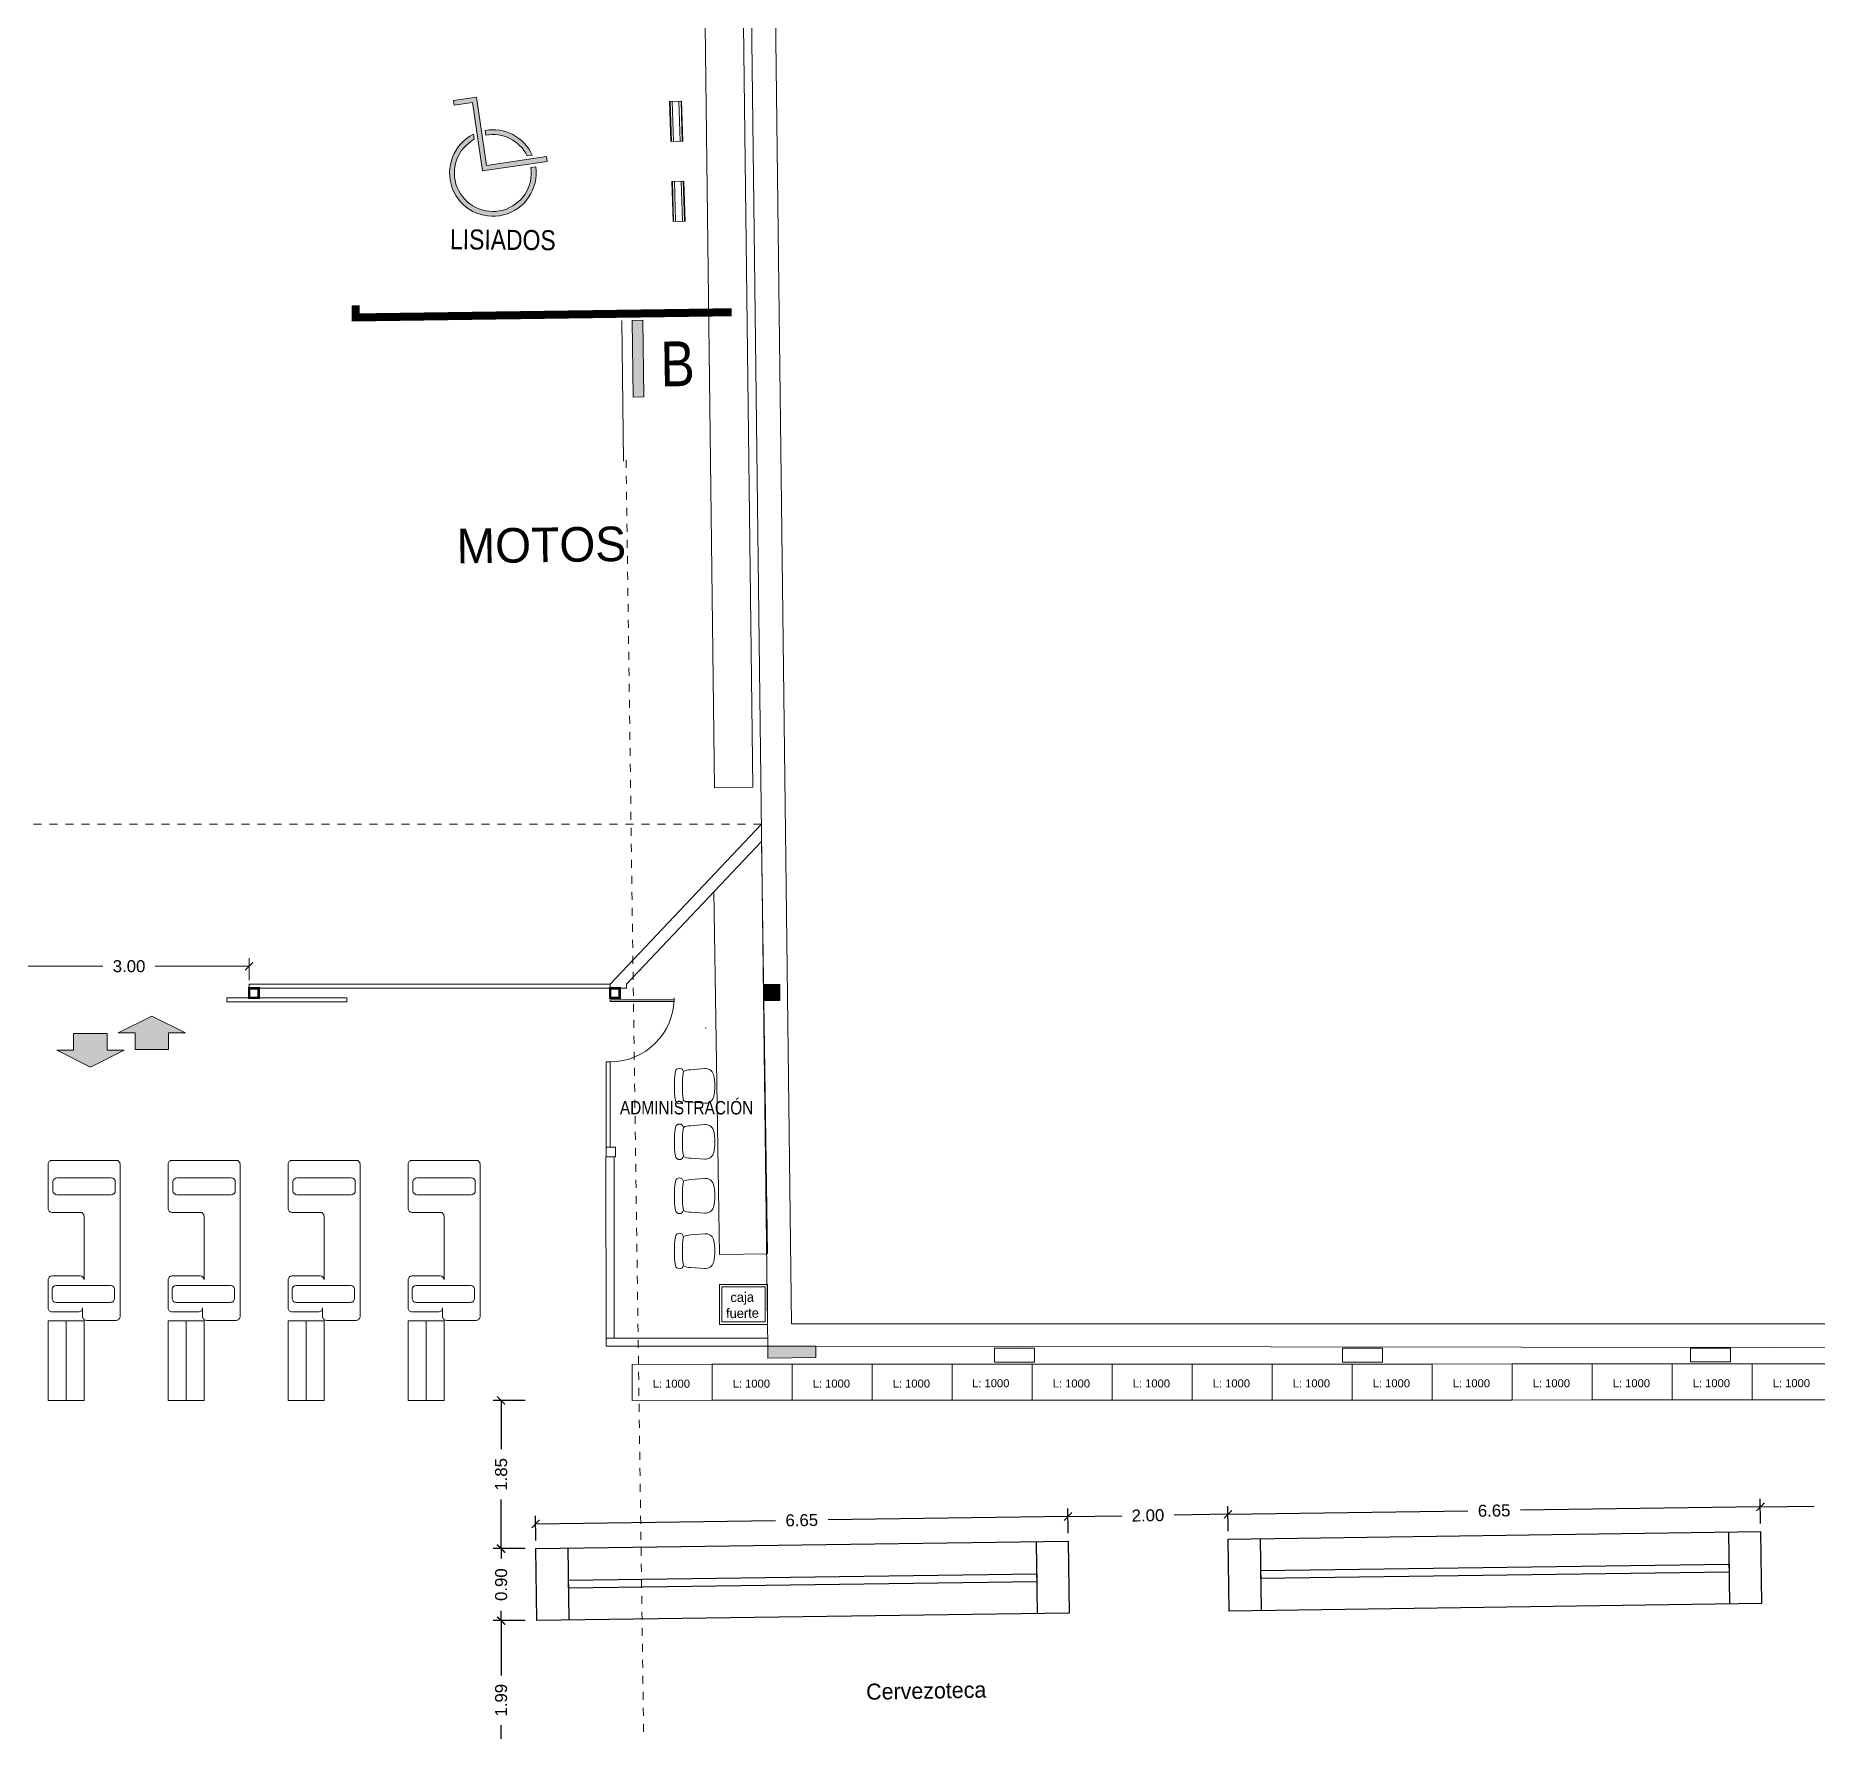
# Model space of a CAD drawing. Header units: inches. Extents: x 39 to 176, y 91 to 193.
# Drawn here: x 88.39 to 110.66, y 134.3 to 155.49 of the extents above; entities that cross this region are included whole.
import ezdxf

# ---------------------------------------------------------------- set-up
doc = ezdxf.new("R2010")
doc.units = ezdxf.units.IN
doc.header["$MEASUREMENT"] = 0
doc.linetypes.add('ACAD_ISO07W100', pattern=[3, 0, -3])
doc.linetypes.add('DASHED2', pattern=[0.375, 0.25, -0.125])
for name, color, linetype, lineweight in [('00.EE. Cotas  0.05', 2, 'Continuous', 5), ('00.EE. Hach Gris 0.09', 252, 'Continuous', 9), ('00.EE. Hach Gris Oscuro 0.09', 252, 'Continuous', 9), ('00.EE. Muebles 0.05', 6, 'Continuous', 5), ('00.EE. Proyecciones 0.09', 24, 'DASHED2', 9), ('00.EE. Textos 0.05', 7, 'Continuous', 5), ('00.EE. Vista 0.18', 3, 'Continuous', 18), ('000.mARQ. Hach Gris Oscur. 0.05', 252, 'Continuous', 5), ('Texto', 141, 'Continuous', 18)]:
    doc.layers.add(name, color=color, linetype=linetype, lineweight=lineweight)
doc.styles.add('1_100', font='', dxfattribs={"height": 0.15})
doc.styles.add('1_500', font='', dxfattribs={"height": 1})
doc.styles.add('numerorotulo', font='')
doc.styles.get('1_100').set_extended_font_data('Arial Unicode MS')
doc.styles.get('1_500').set_extended_font_data('Arial Unicode MS')
doc.styles.get('numerorotulo').set_extended_font_data('Arial Black')
doc.dimstyles.new('1_100', dxfattribs={"dimtxt": 0.2, "dimasz": 0.1, "dimexe": 0.1, "dimexo": 0.1, "dimgap": 0.1, "dimtad": 0, "dimzin": 0, "dimdsep": 46, "dimtxsty": '1_100', "dimblk": 'ARCHTICK', "dimcen": 0.1, "dimadec": 0, "dimazin": 0, "dimtfac": 1, "dimtix": 1, "dimtmove": 2, "dimatfit": 3, "dimldrblk": 'OBLIQUE', "dimfxl": 1, "dimtolj": 1, "dimtzin": 0, "dimarcsym": 0})

# ---------------------------------------------------------------- blocks, each defined once
blk = doc.blocks.new('Check Out')
for p, q in [((636.2605426371119, -140.2825866367425), (634.3605426371121, -140.2825866367425)), ((634.310542637112, -140.3325866367427), (634.3105426371119, -141.1325866367426)), ((636.3105426371119, -140.7025866367424), (636.310542637112, -140.3325866367425)), ((635.0105426371116, -140.7325866367426), (635.8055426371119, -140.7325866367428)), ((634.960542637112, -141.1325866367426), (634.960542637112, -140.7825866367427)), ((635.7555426371121, -141.1325866367429), (635.7555426371118, -140.7825866367427)), ((636.1555426371116, -140.7525866367425), (636.2605426371118, -140.7525866367423)), ((636.2055426371119, -140.8025866367427), (636.2055426371119, -141.1325866367426)), ((634.360542637112, -141.1825866367426), (634.9105426371118, -141.1825866367428)), ((636.1555426371116, -141.1825866367428), (635.8055426371118, -141.1825866367428))]:
    blk.add_line(p, q)
for points in [[(634.5805426371119, -141.1225866367424), (634.690542637112, -141.1225866367427, 0.4142135623730951), (634.7405426371117, -141.0725866367427), (634.7405426371117, -140.3925866367424, 0.4142135623730951), (634.6905426371121, -140.3425866367429), (634.580542637112, -140.3425866367427, 0.4142135623730951), (634.5305426371121, -140.3925866367424), (634.5305426371123, -141.0725866367427, 0.4142135623730951)], [(635.9255426371121, -141.1325866367429), (636.0355426371118, -141.1325866367429, 0.4142135623730951), (636.0855426371121, -141.0825866367427), (636.0855426371121, -140.4025866367424, 0.4142135623730951), (636.0355426371118, -140.3525866367427), (635.9255426371121, -140.3525866367427, 0.4142135623730951), (635.875542637112, -140.4025866367424), (635.8755426371121, -141.0825866367427, 0.4142135623730951)]]:
    blk.add_lwpolyline(points, format="xyb", close=True)
for points in [[(637.3105426371125, -140.7325866367432), (636.3155426371108, -140.7325866367441), (636.315542637111, -140.9575866367441), (637.3105426371126, -140.9575866367431)], [(637.3105426371127, -141.1825866367433), (636.315542637111, -141.1825866367426), (636.3155426371109, -140.9575866367427), (637.3105426371126, -140.9575866367431)]]:
    blk.add_lwpolyline(points, close=True)
for centre, radius, start, end in [((634.360542637112, -140.3325866367425), 0.05, 90, 180), ((636.2605426371119, -140.3325866367425), 0.0499999999999545, 0, 90.00000000006513), ((635.0105426371122, -140.7825866367427), 0.0500000000000682, 90.00000000006513, 180), ((635.8055426371116, -140.782586636743), 0.05, 90, 180), ((636.2605426371119, -140.7025866367424), 0.0500000000000114, 269.9999999999349, 0), ((636.1555426371115, -140.8025866367427), 0.0500000000000114, 0, 90.00000000006513), ((634.3605426371114, -141.1325866367426), 0.0499999999999545, 180, 270.0000000000651), ((634.9105426371118, -141.1325866367429), 0.0500000000000114, 270, 0), ((635.8055426371118, -141.1325866367429), 0.0500000000000114, 180, 270.0000000000651), ((636.1555426371115, -141.1325866367429), 0.0499999999999545, 269.9999999999349, 0)]:
    blk.add_arc(centre, radius, start, end)
blk = doc.blocks.new('TOPES')
for p, q in [((-0.1933713887387967, 0.75), (-0.1933713887387967, 0.25)), ((-0.1680758637494364, 0.75), (-0.1680758637494364, 0.25)), ((-0.0840551547269115, 0.75), (-0.0840551547269115, 0.25)), ((-0.05875962973755122, 0.75), (-0.05875962973755122, 0.25)), ((-0.1933713887387967, -0.75), (-0.1933713887387967, -0.25)), ((-0.1680758637494364, -0.75), (-0.1680758637494364, -0.25)), ((-0.0840551547269115, -0.75), (-0.0840551547269115, -0.25)), ((-0.05875962973755122, -0.75), (-0.05875962973755122, -0.25))]:
    blk.add_line(p, q)
for points in [[(-0.2010655092381057, 0.75), (-0.05106550923801478, 0.7499999999990905), (-0.05106550923801478, 0.2499999999990905), (-0.2010655092381057, 0.25)], [(-0.2010655092381057, -0.75), (-0.05106550923801478, -0.7500000000009095), (-0.05106550923801478, -0.2500000000009095), (-0.2010655092381057, -0.25)]]:
    blk.add_lwpolyline(points, close=True)
blk = doc.blocks.new('_ArchTick')
at = {"color": 0, "linetype": 'ByBlock', "const_width": 0.15}
blk.add_lwpolyline([(-0.5, -0.5), (0.5, 0.5)], dxfattribs=at)
blk = doc.blocks.new('*D85')
at = {"layer": '00.EE. Hach Gris Oscuro 0.09', "color": 0, "lineweight": -2, "transparency": 16777216}
for p, q in [((1430.372110330683, 134.4015944663682), (1430.372110330683, 134.6775800151584)), ((1430.372110330683, 134.5775800151584), (1431.543538902111, 134.5775800151584)), ((1433.372110330683, 134.5775800151584), (1432.200681759254, 134.5775800151584)), ((1433.372110330683, 134.4015944663682), (1433.372110330683, 134.6775800151584))]:
    blk.add_line(p, q, dxfattribs=at)
at = {"layer": 'Defpoints', "color": 0, "transparency": 16777216}
for p in [(1433.372110330683, 134.5775800151584), (1430.372110330683, 134.3015944663682), (1433.372110330683, 134.3015944663682)]:
    blk.add_point(p, dxfattribs=at)
at = {"layer": '00.EE. Hach Gris Oscuro 0.09', "color": 0, "lineweight": -2, "transparency": 16777216, "xscale": 0.1, "yscale": 0.1, "zscale": 0.1, "rotation": 180}
blk.add_blockref('_ArchTick', (1430.372110330683, 134.5775800151584), dxfattribs=at)
at = {"layer": '00.EE. Hach Gris Oscuro 0.09', "color": 0, "lineweight": -2, "transparency": 16777216, "xscale": 0.1, "yscale": 0.1, "zscale": 0.1}
blk.add_blockref('_ArchTick', (1433.372110330683, 134.5775800151584), dxfattribs=at)
at = {"layer": '00.EE. Hach Gris Oscuro 0.09', "color": 0, "transparency": 16777216, "insert": (1431.872110330683, 134.5775800151584), "char_height": 0.15, "attachment_point": 5, "style": '1_100'}
blk.add_mtext('\\A1;3.00', dxfattribs=at)
blk = doc.blocks.new('_Oblique')
blk = doc.blocks.new('s1d23f1sd2f123sd13sd1f')
at = {"layer": '00.EE. Hach Gris 0.09'}
h = blk.add_hatch(color=256, dxfattribs=at)
h.dxf.hatch_style = 1
h.paths.add_polyline_path([(-328.7454294680134, 382.9601531804282), (-328.7587381235554, 382.0006908676862), (-328.6271103580008, 381.998865065288), (-328.6138017024589, 382.9583273780301)])
at = {"layer": '00.EE. Proyecciones 0.09', "linetype": 'ACAD_ISO07W100', "ltscale": 0.0005}
blk.add_lwpolyline([(-328.8712126339339, 381.2178392760802), (-329.2639429484659, 352.9046911393405), (-329.2639429484659, 352.9046911393405), (-329.3798657092174, 344.5474592778594)], dxfattribs=at)
at = {"layer": '00.EE. Vista 0.18', "ltscale": 0.5}
blk.add_lwpolyline([(-328.8770572335676, 382.9619789828262), (-328.901420555277, 381.2055514519265)], dxfattribs=at)
at = {"layer": '00.EE. Vista 0.18'}
blk.add_lwpolyline([(-328.7454294680134, 382.9601531804282), (-328.7587381235554, 382.0006908676862), (-328.6271103580008, 381.998865065288), (-328.6138017024589, 382.9583273780301)], close=True, dxfattribs=at)
at = {"layer": '00.EE. Textos 0.05', "insert": (-328.1936797704526, 382.4019563734442), "char_height": 0.56, "width": 2.906202765447232, "attachment_point": 5, "rotation": 359.205303965922, "style": '1_500'}
blk.add_mtext('{\\fArial Narrow|b0|i0|c0|p34;B}', dxfattribs=at)
blk = doc.blocks.new('*D88')
at = {"layer": '00.EE. Cotas  0.05', "color": 0, "lineweight": -2, "transparency": 16777216}
for p, q in [((94.51018266822001, 138.4332364712736), (94.11018266822, 138.4332364712736)), ((94.21018266822, 138.4332364712736), (94.21018266822, 137.8225671477154)), ((94.21018266822, 136.5833263955857), (94.21018266822, 137.1939957191439)), ((94.51018266822001, 136.5833263955857), (94.11018266822, 136.5833263955857))]:
    blk.add_line(p, q, dxfattribs=at)
at = {"layer": 'Defpoints', "color": 0, "transparency": 16777216}
for p in [(94.84721425290707, 138.4332364712736), (94.21018266822, 136.5833263955857), (94.87287426651153, 136.5833263955857)]:
    blk.add_point(p, dxfattribs=at)
at = {"layer": '00.EE. Cotas  0.05', "color": 0, "lineweight": -2, "transparency": 16777216, "xscale": 0.1, "yscale": 0.1, "zscale": 0.1}
for p, rotation in [((94.21018266822, 138.4332364712736), 90), ((94.21018266822, 136.5833263955857), 270)]:
    blk.add_blockref('_ArchTick', p, dxfattribs=dict(at, rotation=rotation))
at = {"layer": '00.EE. Cotas  0.05', "color": 0, "transparency": 16777216, "insert": (94.21018266821999, 137.5082814334297), "char_height": 0.15, "attachment_point": 5, "rotation": 90, "style": '1_100'}
blk.add_mtext('\\A1;1.85', dxfattribs=at)
blk = doc.blocks.new('*D92')
at = {"layer": '00.EE. Cotas  0.05', "color": 0, "lineweight": -2, "transparency": 16777216}
for p, q in [((94.51018266822001, 136.5801651428832), (94.11018266822, 136.5801651428832)), ((94.21018266822, 136.5801651428832), (94.21018266822, 136.458779855953)), ((94.51018266822001, 135.6802517118799), (94.11018266822, 135.6802517118799)), ((94.21018266822, 135.6802517118799), (94.21018266822, 135.8016369988101))]:
    blk.add_line(p, q, dxfattribs=at)
at = {"layer": 'Defpoints', "color": 0, "transparency": 16777216}
for p in [(94.64496974095653, 136.5801651428832), (94.21018266822, 135.6802517118799), (94.65745239683599, 135.6802517118799)]:
    blk.add_point(p, dxfattribs=at)
at = {"layer": '00.EE. Cotas  0.05', "color": 0, "lineweight": -2, "transparency": 16777216, "xscale": 0.1, "yscale": 0.1, "zscale": 0.1}
for p, rotation in [((94.21018266822, 136.5801651428832), 90), ((94.21018266822, 135.6802517118799), 270)]:
    blk.add_blockref('_ArchTick', p, dxfattribs=dict(at, rotation=rotation))
at = {"layer": '00.EE. Cotas  0.05', "color": 0, "transparency": 16777216, "insert": (94.21018266821999, 136.1302084273816), "char_height": 0.15, "attachment_point": 5, "rotation": 90, "style": '1_100'}
blk.add_mtext('\\A1;0.90', dxfattribs=at)
blk = doc.blocks.new('*D93')
at = {"layer": '00.EE. Cotas  0.05', "color": 0, "lineweight": -2, "transparency": 16777216}
for p, q in [((94.51018266822001, 135.6802517118799), (94.11018266822, 135.6802517118799)), ((94.21018266822, 135.6802517118799), (94.21018266822, 134.9960617044281)), ((94.21018266822, 133.6904431255477), (94.21018266822, 134.3746331329995)), ((94.51018266822001, 133.6904431255477), (94.11018266822, 133.6904431255477))]:
    blk.add_line(p, q, dxfattribs=at)
at = {"layer": 'Defpoints', "color": 0, "transparency": 16777216}
for p in [(94.65745239683599, 135.6802517118799), (94.21018266822, 133.6904431255477), (94.68505293594706, 133.6904431255477)]:
    blk.add_point(p, dxfattribs=at)
at = {"layer": '00.EE. Cotas  0.05', "color": 0, "lineweight": -2, "transparency": 16777216, "xscale": 0.1, "yscale": 0.1, "zscale": 0.1}
for p, rotation in [((94.21018266822, 135.6802517118799), 90), ((94.21018266822, 133.6904431255477), 270)]:
    blk.add_blockref('_ArchTick', p, dxfattribs=dict(at, rotation=rotation))
at = {"layer": '00.EE. Cotas  0.05', "color": 0, "transparency": 16777216, "insert": (94.21018266821999, 134.6853474187138), "char_height": 0.15, "attachment_point": 5, "rotation": 90, "style": '1_100'}
blk.add_mtext('\\A1;1.99', dxfattribs=at)
blk = doc.blocks.new('*D100')
at = {"layer": '00.EE. Cotas  0.05', "color": 0, "lineweight": -2, "transparency": 16777216}
for p, q in [((94.64358277919213, 136.6801555241059), (94.6392972817731, 136.9891103429489)), ((101.2950013182329, 136.9814216735294), (98.29638260490272, 136.9398279777108)), ((101.2978998538876, 136.7724572359091), (101.2936143564686, 137.0814120547521)), ((94.64068424353748, 136.8891199617262), (97.63930295686774, 136.9307136575448))]:
    blk.add_line(p, q, dxfattribs=at)
at = {"layer": 'Defpoints', "color": 0, "transparency": 16777216}
for p in [(101.2950013182329, 136.9814216735294), (94.64496974095651, 136.5801651428832), (101.299286815652, 136.6724668546864)]:
    blk.add_point(p, dxfattribs=at)
at = {"layer": '00.EE. Cotas  0.05', "color": 0, "lineweight": -2, "transparency": 16777216, "xscale": 0.1, "yscale": 0.1, "zscale": 0.1}
for p, rotation in [((101.2950013182329, 136.9814216735294), 0.7946960346313249), ((94.64068424353748, 136.8891199617262), 180.7946960346313)]:
    blk.add_blockref('_ArchTick', p, dxfattribs=dict(at, rotation=rotation))
at = {"layer": '00.EE. Cotas  0.05', "color": 0, "transparency": 16777216, "insert": (97.9678427808852, 136.9352708176278), "char_height": 0.15, "attachment_point": 5, "rotation": 0.7946960346313248, "style": '1_100'}
blk.add_mtext('\\A1;6.65', dxfattribs=at)
blk = doc.blocks.new('*D101')
at = {"layer": '00.EE. Cotas  0.05', "color": 0, "lineweight": -2, "transparency": 16777216}
for p, q in [((101.2978998538876, 136.7724572359085), (101.2936143564685, 137.081412054752)), ((101.2950013182329, 136.9814216735293), (101.9663653064427, 136.9907341310902)), ((103.2948089426876, 137.0091609088171), (102.6234449544777, 136.9998484512562)), ((103.2977074783422, 136.8001964711962), (103.2934219809232, 137.1091512900398))]:
    blk.add_line(p, q, dxfattribs=at)
at = {"layer": 'Defpoints', "color": 0, "transparency": 16777216}
for p in [(103.2948089426876, 137.0091609088171), (101.299286815652, 136.6724668546858), (103.2990944401066, 136.7002060899735)]:
    blk.add_point(p, dxfattribs=at)
at = {"layer": '00.EE. Cotas  0.05', "color": 0, "lineweight": -2, "transparency": 16777216, "xscale": 0.1, "yscale": 0.1, "zscale": 0.1}
for p, rotation in [((101.2950013182329, 136.9814216735293), 180.7946960346315), ((103.2948089426876, 137.0091609088171), 0.7946960346314776)]:
    blk.add_blockref('_ArchTick', p, dxfattribs=dict(at, rotation=rotation))
at = {"layer": '00.EE. Cotas  0.05', "color": 0, "transparency": 16777216, "insert": (102.2949051304602, 136.9952912911732), "char_height": 0.15, "attachment_point": 5, "rotation": 0.7946960346314778, "style": '1_100'}
blk.add_mtext('\\A1;2.00', dxfattribs=at)
blk = doc.blocks.new('*D102')
at = {"layer": '00.EE. Cotas  0.05', "color": 0, "lineweight": -2, "transparency": 16777216}
for p, q in [((109.9520245530372, 136.8924981829983), (109.9477390556182, 137.2014530018424)), ((103.2977074783422, 136.800196471196), (103.2934219809232, 137.1091512900401)), ((103.2948089426876, 137.0091609088174), (106.2934276560176, 137.0507546046356)), ((109.9491260173826, 137.1014626206197), (106.9505073040526, 137.0598689248015))]:
    blk.add_line(p, q, dxfattribs=at)
at = {"layer": 'Defpoints', "color": 0, "transparency": 16777216}
for p in [(109.9491260173826, 137.1014626206197), (109.9534115148016, 136.7925078017756), (103.2990944401066, 136.7002060899733)]:
    blk.add_point(p, dxfattribs=at)
at = {"layer": '00.EE. Cotas  0.05', "color": 0, "lineweight": -2, "transparency": 16777216, "xscale": 0.1, "yscale": 0.1, "zscale": 0.1}
for p, rotation in [((103.2948089426876, 137.0091609088174), 180.7946960346236), ((109.9491260173826, 137.1014626206197), 0.7946960346235519)]:
    blk.add_blockref('_ArchTick', p, dxfattribs=dict(at, rotation=rotation))
at = {"layer": '00.EE. Cotas  0.05', "color": 0, "transparency": 16777216, "insert": (106.6219674800351, 137.0553117647185), "char_height": 0.15, "attachment_point": 5, "rotation": 0.7946960346235519, "style": '1_100'}
blk.add_mtext('\\A1;6.65', dxfattribs=at)
blk = doc.blocks.new('*D103')
at = {"layer": '00.EE. Cotas  0.05', "color": 0, "lineweight": -2, "transparency": 16777216}
for p, q in [((109.9520245530372, 136.8924981829983), (109.9477390556182, 137.2014530018421)), ((111.9518321774865, 136.9202374182858), (111.9475466800675, 137.2291922371296)), ((109.9491260173826, 137.1014626206194), (110.6204900055897, 137.1107750781802)), ((111.9489336418319, 137.1292018559069), (111.2775696536247, 137.1198893983461))]:
    blk.add_line(p, q, dxfattribs=at)
at = {"layer": 'Defpoints', "color": 0, "transparency": 16777216}
for p in [(111.9489336418319, 137.1292018559069), (109.9534115148016, 136.7925078017756), (111.9532191392509, 136.8202470370631)]:
    blk.add_point(p, dxfattribs=at)
at = {"layer": '00.EE. Cotas  0.05', "color": 0, "lineweight": -2, "transparency": 16777216, "xscale": 0.1, "yscale": 0.1, "zscale": 0.1}
for p, rotation in [((109.9491260173826, 137.1014626206194), 180.7946960346271), ((111.9489336418319, 137.1292018559069), 0.7946960346270885)]:
    blk.add_blockref('_ArchTick', p, dxfattribs=dict(at, rotation=rotation))
at = {"layer": '00.EE. Cotas  0.05', "color": 0, "transparency": 16777216, "insert": (110.9490298296072, 137.1153322382631), "char_height": 0.15, "attachment_point": 5, "rotation": 0.7946960346270884, "style": '1_100'}
blk.add_mtext('\\A1;2.00', dxfattribs=at)
blk = doc.blocks.new('hhgfhfgh')
at = {"layer": '000.mARQ. Hach Gris Oscur. 0.05'}
h = blk.add_hatch(color=256, dxfattribs=at)
h.dxf.hatch_style = 1
h.paths.add_polyline_path([(1437.091756849665, 144.6972863099639), (1436.341073874405, 144.5874927611047), (1436.216124843679, 145.4417971452443), (1435.927516533169, 145.3995858101194), (1435.936220601707, 145.3400741526952), (1436.165317254794, 145.3735814192819), (1436.290266285519, 144.5192770351424), (1437.100460918203, 144.6377746525397)])
h = blk.add_hatch(color=256, dxfattribs=at)
h.dxf.hatch_style = 1
edge = h.paths.add_edge_path()
edge.add_line((1436.322200764312, 145.0246639872818), (1436.330911061822, 144.9651097409874))
edge.add_arc((1436.419514749074, 144.4925529307027), 0.4807915892995394, 26.485430046041017, 100.61957156716011, ccw=False)
edge.add_line((1436.849846202346, 144.7069716627797), (1436.912108607032, 144.7160780506908))
edge.add_arc((1436.419514749074, 144.4925529307028), 0.5409363993705152, 24.40719932775831, 100.3638841612511)
h = blk.add_hatch(color=256, dxfattribs=at)
h.dxf.hatch_style = 1
edge = h.paths.add_edge_path()
edge.add_line((1436.954676025262, 144.5713856436601), (1436.895164332587, 144.5626815699662))
edge.add_arc((1436.419514749074, 144.492552930703), 0.4807915892992596, -241.14899664988934, 8.38712858739018, ccw=False)
edge.add_line((1436.187516676371, 144.913667459784), (1436.178293691738, 144.9767270622527))
edge.add_arc((1436.419514749073, 144.492552930703), 0.5409363993703715, 116.4830077689512, 368.3797737860067)
h = blk.add_hatch(color=256, dxfattribs=at)
h.dxf.hatch_style = 1
h.paths.add_polyline_path([(1439.805914356127, 134.151505245224), (1440.005913887646, 134.151072357163), (1440.006346775707, 134.3510718886824), (1439.806347244187, 134.3515047767434)])
h = blk.add_hatch(color=256, dxfattribs=at)
h.dxf.hatch_style = 1
h.paths.add_polyline_path([(1431.179861727614, 133.7382267690108), (1431.179407195149, 133.5282272609152), (1430.969407687053, 133.5286817933795), (1431.38895217078, 133.3177732203561), (1431.809405719434, 133.5268636635224), (1431.599406211339, 133.5273181959869), (1431.599860743804, 133.7373177040823)])
h.paths.add_polyline_path([(1432.366804826215, 133.5352996011169), (1432.36725935868, 133.7452991092125), (1432.577258866775, 133.7448445767483), (1432.157714383049, 133.9557531497719), (1431.737260834394, 133.7466627066054), (1431.947260342489, 133.7462081741408), (1431.946805810025, 133.5362086660456)])
h = blk.add_hatch(color=256, dxfattribs=at)
h.dxf.hatch_style = 1
h.paths.add_polyline_path([(1439.856402951614, 129.8284455106096), (1440.456539388969, 129.8286347564132), (1440.45838678584, 129.6870185222227), (1439.858432175352, 129.6784448150081)])
at = {"layer": '00.EE. Hach Gris Oscuro 0.09'}
for p, q in [((1439.069311593785, 133.2995189100116), (1438.891451192585, 133.2837673540116)), ((1439.069311593785, 132.8645252664114), (1438.891451192585, 132.8774163760113)), ((1439.069311593785, 132.6003759288474), (1438.891451192585, 132.5846243728474)), ((1439.069311593785, 132.1653822852472), (1438.891451192585, 132.1782733948471)), ((1439.069311593785, 131.9259186669119), (1438.891451192585, 131.910167110912)), ((1439.069311593785, 131.4909250233118), (1438.891451192585, 131.5038161329117)), ((1439.069311593785, 131.235001954547), (1438.891451192585, 131.219250398547)), ((1439.069311593785, 130.8000083109469), (1438.891451192585, 130.8128994205467))]:
    blk.add_line(p, q, dxfattribs=at)
for points in [[(1439.7792614828, 136.1361043678129), (1439.776626079857, 136.3515944663685), (1437.884717074628, 134.3515944663685), (1437.884717074628, 134.3015944663685), (1438.091196306568, 134.3015944663685), (1438.091196306568, 134.3515944663685)], [(1433.372110330683, 134.3015944663685), (1437.884717074628, 134.3015944663685), (1437.884717074628, 134.3515944663685), (1433.372110330683, 134.3515944663685)], [(1434.594859515284, 134.1815944663684), (1433.094859515284, 134.1815944663684), (1433.094859515284, 134.1315944663684), (1434.594859515284, 134.1315944663684)], [(1437.884717074628, 134.1585941281391), (1438.684635542235, 134.1585941281391), (1438.684635542235, 134.136128574121), (1437.884717074628, 134.136128574121)], [(1437.834717074627, 132.3144634178092), (1437.884717074628, 132.3144634178092), (1437.884717074628, 133.3815944663685), (1437.834717074627, 133.3815944663685)], [(1437.834357565741, 132.3144634178092), (1437.954357565741, 132.3144634178092), (1437.954357565741, 132.1944634178092), (1437.834357565741, 132.1944634178092)]]:
    blk.add_lwpolyline(points, close=True, dxfattribs=at)
blk.add_lwpolyline([(1439.775680249287, 136.1416528603731), (1439.850904713832, 130.9820705271179), (1439.250949579275, 130.9747331898656), (1439.183659936061, 135.5158084761139)], dxfattribs=at)
for centre, radius, start, end in [((1437.884717074628, 134.1815944663685), 0.8000000000000114, 270, 0), ((1439.907421652385, 133.0820220882115), 1.219199999999998, 171.5445270000096, 188.4554729999905), ((1438.751721652385, 133.2538245132114), 0.0508, 8.455472999990453, 171.5445270000096), ((1440.007917311185, 133.0820220882115), 1.219199999999998, 171.5445270000096, 188.4554729999905), ((1438.891451192585, 133.0805918650117), 0.203175489, 90, 116.2122120000066), ((1439.078166617985, 133.1983055234114), 0.1016, 16.10865999998914, 94.99999999999977), ((1438.675521652385, 133.0820220882115), 0.5206999999999999, 343.8913400000109, 16.10865999998914), ((1438.751721652385, 132.9102196632116), 0.0508, 188.4554729999905, 351.5445270000095), ((1438.891451192585, 133.0805918650117), 0.203175489, 243.6180099999835, 270), ((1439.078166617985, 132.9657386530116), 0.1016, 265.0000000000002, 343.8913400000109), ((1439.907421652385, 132.3828791070473), 1.219199999999998, 171.5445270000096, 188.4554729999905), ((1438.751721652385, 132.5546815320472), 0.0508, 8.455472999990453, 171.5445270000096), ((1440.007917311185, 132.3828791070473), 1.219199999999998, 171.5445270000096, 188.4554729999905), ((1438.891451192585, 132.3814488838475), 0.203175489, 90, 116.2122120000066), ((1439.078166617985, 132.4991625422472), 0.1016, 16.10865999998914, 94.99999999999977), ((1438.675521652385, 132.3828791070473), 0.5206999999999999, 343.8913400000109, 16.10865999998914), ((1438.751721652385, 132.2110766820474), 0.0508, 188.4554729999905, 351.5445270000095), ((1438.891451192585, 132.3814488838475), 0.203175489, 243.6180099999835, 270), ((1439.078166617985, 132.2665956718474), 0.1016, 265.0000000000002, 343.8913400000109), ((1439.907421652385, 131.7084218451118), 1.219199999999998, 171.5445270000096, 188.4554729999905), ((1438.751721652385, 131.8802242701117), 0.0508, 8.455472999990453, 171.5445270000096), ((1440.007917311185, 131.7084218451118), 1.219199999999998, 171.5445270000096, 188.4554729999905), ((1438.891451192585, 131.706991621912), 0.203175489, 90, 116.2122120000066), ((1439.078166617985, 131.8247052803117), 0.1016, 16.10865999998914, 94.99999999999977), ((1438.675521652385, 131.7084218451118), 0.5206999999999999, 343.8913400000109, 16.10865999998914), ((1438.751721652385, 131.5366194201119), 0.0508, 188.4554729999905, 351.5445270000095), ((1438.891451192585, 131.706991621912), 0.203175489, 243.6180099999835, 270), ((1439.078166617985, 131.592138409912), 0.1016, 265.0000000000002, 343.8913400000109), ((1439.907421652385, 131.0175051327469), 1.219199999999998, 171.5445270000096, 188.4554729999905), ((1438.751721652385, 131.1893075577468), 0.0508, 8.455472999990453, 171.5445270000096), ((1440.007917311185, 131.0175051327469), 1.219199999999998, 171.5445270000096, 188.4554729999905), ((1438.891451192585, 131.0160749095471), 0.203175489, 90, 116.2122120000066), ((1439.078166617985, 131.1337885679468), 0.1016, 16.10865999998914, 94.99999999999977), ((1438.675521652385, 131.0175051327469), 0.5206999999999999, 343.8913400000109, 16.10865999998914), ((1438.751721652385, 130.845702707747), 0.0508, 188.4554729999905, 351.5445270000095), ((1438.891451192585, 131.0160749095471), 0.203175489, 243.6180099999835, 270), ((1439.078166617985, 130.901221697547), 0.1016, 265.0000000000002, 343.8913400000109)]:
    blk.add_arc(centre, radius, start, end, dxfattribs=at)
at = {"layer": '000.mARQ. Hach Gris Oscur. 0.05'}
for p, q in [((1439.806336193505, 134.3514006898506), (1439.805903305444, 134.1514011583312)), ((1440.006335725025, 134.3509678017895), (1439.806336193505, 134.3514006898506)), ((1440.005902836964, 134.1509682702702), (1440.006335725025, 134.3509678017895)), ((1439.805903305444, 134.1514011583312), (1440.005902836964, 134.1509682702702))]:
    blk.add_line(p, q, dxfattribs=at)
blk.add_lwpolyline([(1439.85597387421, 129.8284402630746), (1455.559451259062, 129.807393125362), (1473.193414574094, 129.8142555112405), (1511.186632411255, 129.8305609152377), (1511.181807924323, 130.1305588723588), (1473.193285824254, 130.1142554836127), (1455.559334511878, 130.1073931026453), (1440.152986344746, 130.1099590401583), (1439.54421986342, 179.9578574245272), (1439.243380653519, 179.9536970473803), (1439.853066226744, 130.1012808935029), (1439.853278108029, 130.119045707325), (1439.85597387421, 129.8284402630746)], dxfattribs=at)
for points in [[(1438.663838399887, 179.695360127234), (1439.14378730416, 179.7024731376185), (1439.668261051844, 136.8176080891018), (1439.188323572051, 136.8095609284915)], [(1437.091756849665, 144.6972863099639), (1436.341073874405, 144.5874927611047), (1436.216124843679, 145.4417971452443), (1435.927516533169, 145.3995858101194), (1435.936220601707, 145.3400741526952), (1436.165317254794, 145.3735814192819), (1436.290266285519, 144.5192770351424), (1437.100460918203, 144.6377746525397)], [(1439.805914356127, 134.151505245224), (1440.005913887646, 134.151072357163), (1440.006346775707, 134.3510718886824), (1439.806347244187, 134.3515047767434)], [(1437.934169539332, 129.9275441989635), (1437.933817006397, 132.1949275170605), (1437.833756570827, 132.1939993185579), (1437.834112395021, 129.9275441989635)], [(1439.253066226745, 130.6012808935029), (1439.853066226744, 130.6012808935029), (1439.853066226744, 130.1012808935029), (1439.253066226745, 130.1012808935029)], [(1439.283066226745, 130.5712808935029), (1439.823066226745, 130.5712808935029), (1439.823066226745, 130.1312808935028), (1439.283066226745, 130.1312808935028)], [(1437.834112395021, 129.8274870546525), (1439.855979446303, 129.8278395875872), (1439.8550512478, 129.9279000231574), (1437.834112395021, 129.9275441989635)], [(1439.856402951615, 129.8284455106096), (1440.456539388969, 129.8286347564132), (1440.458386785841, 129.6870185222227), (1439.858432175352, 129.6784448150081)], [(1442.688810689693, 129.8024719756428), (1443.188810650598, 129.8024719756428), (1443.188810650598, 129.6292413357916), (1442.688810689693, 129.6292413357916)], [(1447.0392056634, 129.8041649636559), (1447.539205624304, 129.8041649636559), (1447.539205624304, 129.6309343238047), (1447.0392056634, 129.6309343238047)], [(1451.389600637107, 129.8058579516686), (1451.889600598012, 129.8058579516686), (1451.889600598012, 129.6326273118174), (1451.389600637107, 129.6326273118174)]]:
    blk.add_lwpolyline(points, close=True, dxfattribs=at)
for points in [[(1436.322200764312, 145.0246639872818), (1436.330911061822, 144.9651097409874, -0.3352462768675801), (1436.849846202346, 144.7069716627797), (1436.912108607032, 144.7160780506908, 0.3441162210806352)], [(1436.954676025262, 144.5713856436601), (1436.895164332587, 144.5626815699662, -1.911525806303581), (1436.187516676371, 144.913667459784), (1436.178293691738, 144.9767270622527, 1.960426957253572)]]:
    blk.add_lwpolyline(points, format="xyb", close=True, dxfattribs=at)
at = {"layer": '000.mARQ. Hach Gris Oscur. 0.05', "const_width": 0.1}
blk.add_lwpolyline([(1434.703106888805, 142.8370253279512), (1434.705187331452, 142.6870397561177), (1439.404735248918, 142.7522269590364)], dxfattribs=at)
at = {"layer": '000.mARQ. Hach Gris Oscur. 0.05', "linetype": 'DASHED2', "ltscale": 0.01}
blk.add_lwpolyline([(1439.776626079857, 136.3515944663685), (1423.926384257994, 136.3515944663685), (1423.926384257994, 130.1002872884311)], dxfattribs=at)
at = {"layer": '000.mARQ. Hach Gris Oscur. 0.05', "const_width": 0.03}
for points in [[(1433.492110330682, 134.3015944663684), (1433.372110330683, 134.3015944663684), (1433.372110330683, 134.1815944663684), (1433.492110330682, 134.1815944663684)], [(1438.004717074627, 134.3015944663685), (1437.884717074628, 134.3015944663685), (1437.884717074628, 134.1815944663685), (1438.004717074627, 134.1815944663685)]]:
    blk.add_lwpolyline(points, close=True, dxfattribs=at)
at = {"layer": '000.mARQ. Hach Gris Oscur. 0.05', "elevation": -1.6329371e-09}
for points in [[(1432.366804826215, 133.5352996011169), (1432.36725935868, 133.7452991092125), (1432.577258866775, 133.7448445767483), (1432.157714383049, 133.9557531497719), (1431.737260834394, 133.7466627066054), (1431.947260342489, 133.7462081741408), (1431.946805810025, 133.5362086660456)], [(1431.179861727614, 133.7382267690108), (1431.179407195149, 133.5282272609152), (1430.969407687053, 133.5286817933795), (1431.38895217078, 133.3177732203561), (1431.809405719434, 133.5268636635224), (1431.599406211339, 133.5273181959869), (1431.599860743804, 133.7373177040823)]]:
    blk.add_lwpolyline(points, close=True, dxfattribs=at)
at = {"layer": '000.mARQ. Hach Gris Oscur. 0.05', "xscale": -1.000000000000012, "rotation": 181.62011727071}
blk.add_blockref('TOPES', (1438.85131209913, 144.643193635414), dxfattribs=at)
at = {"layer": '00.EE. Hach Gris Oscuro 0.09', "insert": (1438.007667230809, 132.7239622377917), "char_height": 0.168, "attachment_point": 7, "rotation": 359.9563310762798, "style": 'numerorotulo'}
blk.add_mtext_dynamic_manual_height_columns('{\\fSwis721 Cn BT|b0|i0|c0|p34;ADMINISTRACIÓN\\f@Arial Unicode MS|b0|i0|c0|p34; }', width=0.9356765300744883, gutter_width=0.75, heights=[0], dxfattribs=at)
at = {"layer": '000.mARQ. Hach Gris Oscur. 0.05', "insert": (1435.882836429355, 143.536240876285), "char_height": 0.25, "attachment_point": 7, "rotation": 359.4181331009412, "style": 'numerorotulo'}
blk.add_mtext_dynamic_manual_height_columns('{\\fArial Narrow|b0|i0|c0|p34;LISIADOS}', width=7.023582939297029, gutter_width=15, heights=[0.7121490085493751], dxfattribs=at)
at = {"layer": '000.mARQ. Hach Gris Oscur. 0.05', "attachment_point": 5, "style": '1_500'}
for s, insert, char_height, width, rotation in [('{\\fCentury Gothic|b0|i0|c0|p34;MOTOS}', (1437.025749017251, 139.8406316781572), 0.4320000000000001, 7.484420635216892, 0.8270595656385794), ('{\\fCentury Gothic|b0|i0|c0|p34;caja \\Pfuerte}', (1439.537761841184, 130.3408767694966), 0.12, 3.289209764345358, 0.7946960346246869)]:
    blk.add_mtext(s, dxfattribs=dict(at, insert=insert, char_height=char_height, width=width, rotation=rotation))
at = {"layer": '00.EE. Hach Gris Oscuro 0.09'}
dim = blk.add_linear_dim(base=(1433.372110330683, 134.5775800151584), p1=(1430.372110330683, 134.3015944663682), p2=(1433.372110330683, 134.3015944663682), dimstyle='1_100', override={"dimfxl": 0.3, "dimfxlon": 1}, dxfattribs=at)
dim.commit()
dim.dimension.update_dxf_attribs({"geometry": '*D85', "text_midpoint": (1431.872110330683, 134.5775800151584)})

msp = doc.modelspace()

# ---------------------------------------------------------------- linework, layer by layer
for p, q in [((109.5534499899112, 136.7869599547182), (109.5659326457907, 135.8870465237148)), ((95.04493126584737, 136.5857129899406), (95.05741392172683, 135.6857995589373)), ((100.8993252907616, 136.6669190076281), (100.911807946641, 135.7670055766247)), ((103.699055964997, 136.7057539370307), (103.7115386208765, 135.8058405060273))]:
    msp.add_line(p, q)
for points in [[(103.2990944401066, 136.7002060899733), (109.9534115148016, 136.7925078017756), (109.9658941706811, 135.8925943707722), (103.3115770959861, 135.8002926589699)], [(94.64496974095653, 136.5801651428832), (101.299286815652, 136.6724668546858), (101.3117694715314, 135.7725534236822), (94.65745239683599, 135.6802517118799)], [(103.7046038120546, 136.3057924121396), (109.5589978369688, 136.3869984298271), (109.560384798733, 136.2870080486056), (103.7059907738188, 136.2058020309182)], [(95.05047911290501, 136.1857514650498), (100.9048731378192, 136.2669574827373), (100.9062600995834, 136.1669671015158), (95.05186607466919, 136.0857610838283)]]:
    msp.add_lwpolyline(points, close=True)
at = {"layer": '00.EE. Hach Gris 0.09'}
msp.add_line((96.77036008275707, 143.0926455596559), (96.77049877893376, 143.0826465215343), dxfattribs=at)
at = {"layer": '00.EE. Muebles 0.05'}
for points in [[(95.84703452285464, 138.8836356584408), (96.84703444316517, 138.8840348814678), (96.84721409352812, 138.4340349173278), (95.8472141732176, 138.4336356943006)], [(96.84703444316517, 138.8840348814701), (97.8470343634757, 138.8844341044973), (97.84721401383865, 138.4344341403573), (96.84721409352812, 138.4340349173301)], [(97.8470343634757, 138.8844341044973), (98.84703428378623, 138.8848333275243), (98.84721393414918, 138.4348333633843), (97.84721401383865, 138.4344341403573)], [(98.8470342589161, 138.8848956239344), (99.84703417922663, 138.8852948469616), (99.84721382958958, 138.4352948828216), (98.8472139092786, 138.4348956597943)], [(99.84703217689764, 138.8852948461621), (100.8470320972082, 138.8856940691896), (100.8472117475711, 138.4356941050498), (99.8472118272606, 138.4352948820221)], [(100.8470320972082, 138.8856940691896), (101.8470320175187, 138.8860932922168), (101.8472116678817, 138.4360933280768), (100.8472117475711, 138.4356941050498)], [(101.8470320175187, 138.8860932922168), (102.8470319378292, 138.8864925152445), (102.8472115881922, 138.4364925511044), (101.8472116678817, 138.4360933280768)], [(102.8470319378292, 138.8864925152445), (103.8470318581398, 138.8868917382719), (103.8472115085027, 138.4368917741319), (102.8472115881922, 138.4364925511044)], [(102.8470319378292, 138.8864925152445), (103.8470318581398, 138.8868917382719), (103.8472115085027, 138.4368917741319), (102.8472115881922, 138.4364925511044)], [(103.8470318581398, 138.8868917382719), (104.8470317784503, 138.8872909612996), (104.8472114288132, 138.4372909971596), (103.8472115085027, 138.4368917741319)], [(103.8470318581398, 138.8868917382719), (104.8470317784503, 138.8872909612996), (104.8472114288132, 138.4372909971596), (103.8472115085027, 138.4368917741319)], [(104.8470317784503, 138.8872909612996), (105.8470316987608, 138.887690184327), (105.8472113491229, 138.4376902201872), (104.8472114288132, 138.4372909971596)], [(104.8470317784503, 138.8872909612996), (105.8470316987608, 138.887690184327), (105.8472113491229, 138.4376902201872), (104.8472114288132, 138.4372909971596)], [(105.8470316987608, 138.8876901843275), (106.8470316190713, 138.8880894073552), (106.8472112694334, 138.4380894432151), (105.8472113491229, 138.4376902201877)], [(105.8470316987608, 138.8876901843275), (106.8470316190713, 138.8880894073552), (106.8472112694334, 138.4380894432151), (105.8472113491229, 138.4376902201877)], [(106.8470316190713, 138.8880894073552), (107.8470315393819, 138.8884886303824), (107.8472111897439, 138.4384886662421), (106.8472112694334, 138.4380894432151)], [(106.8470316190713, 138.8880894073552), (107.8470315393819, 138.8884886303824), (107.8472111897439, 138.4384886662421), (106.8472112694334, 138.4380894432151)], [(107.8470315393819, 138.8884886303824), (108.8470314596924, 138.8888878534098), (108.8472111100544, 138.4388878892698), (107.8472111897439, 138.4384886662421)], [(107.8470315393819, 138.8884886303824), (108.8470314596924, 138.8888878534098), (108.8472111100544, 138.4388878892698), (107.8472111897439, 138.4384886662421)], [(108.8470314727209, 138.8888552185214), (109.8470313930314, 138.8892544415491), (109.8472110433935, 138.4392544774091), (108.847211123083, 138.4388552543814)], [(109.8470313930314, 138.8892544415491), (110.847031313342, 138.8896536645765), (110.847210963704, 138.4396537004365), (109.8472110433935, 138.4392544774091)]]:
    msp.add_lwpolyline(points, close=True, dxfattribs=at)

# ---------------------------------------------------------------- block references
at = {"layer": '00.EE. Hach Gris Oscuro 0.09', "rotation": 1.58939206861557}
msp.add_blockref('s1d23f1sd2f123sd13sd1f', (435.0891358209692, -221.7620401065552), dxfattribs=at)
at = {"layer": '00.EE. Muebles 0.05', "rotation": 269.9999999999397}
for p in [(229.7299807488412, 775.7441783312694), (231.2299807488416, 775.744178331268), (232.7299807488416, 775.7441783312662), (234.2299807488412, 775.7441783312648)]:
    msp.add_blockref('Check Out', p, dxfattribs=at)
at = {"layer": '000.mARQ. Hach Gris Oscur. 0.05'}
msp.add_blockref('hhgfhfgh', (-1342.313101237539, 9.282041227938578), dxfattribs=at)

# ---------------------------------------------------------------- texts
at = {"layer": '00.EE. Textos 0.05', "insert": (99.52302981045193, 134.8034168447884), "char_height": 0.2, "width": 2.21657984164456, "attachment_point": 5, "rotation": 1.032363531290841, "style": '1_500'}
msp.add_mtext('{\\fCentury Gothic|b0|i0|c0|p34;Cervezoteca}', dxfattribs=at)
at = {"layer": 'Texto', "char_height": 0.09999999999999999, "width": 0.6758666421658289, "attachment_point": 1, "rotation": 0.022873795169797928, "style": '1_100'}
for insert in [(96.10436507942757, 138.6924569670338), (97.10436502862638, 138.6927838279084), (98.10436492004862, 138.6932554130905), (99.10436481548902, 138.6937169325276), (100.0968495472679, 138.6973627191987), (101.1043626537811, 138.694515377783), (102.1043625740912, 138.6949146008105), (103.1043624944022, 138.6953138238381), (103.1043624944022, 138.6953138238381), (104.1043624147127, 138.6957130468656), (104.1043624147127, 138.6957130468656), (105.1043623350232, 138.6961122698933), (105.1043623350232, 138.6961122698933), (106.1043622553337, 138.6965114929209), (106.1043622553337, 138.6965114929209), (107.1043621756443, 138.6969107159484), (107.1043621756443, 138.6969107159484), (108.1043620959548, 138.697309938976), (108.1043620959548, 138.697309938976), (109.1043620292938, 138.6976765271151), (110.1043619496044, 138.6980757501428)]:
    msp.add_mtext('L: 1000', dxfattribs=dict(at, insert=insert))

# ---------------------------------------------------------------- dimensions: what is measured, and where the dimension line sits
at = {"layer": '00.EE. Cotas  0.05'}
for base, p1, p2, picture, middle in [((94.21018266822, 136.5833263955857), (94.84721425290707, 138.4332364712736), (94.87287426651153, 136.5833263955857), '*D88', (94.21018266821999, 137.5082814334297)), ((94.21018266822, 135.6802517118799), (94.64496974095653, 136.5801651428832), (94.65745239683599, 135.6802517118799), '*D92', (94.21018266821999, 136.1302084273816)), ((94.21018266822, 133.6904431255477), (94.65745239683599, 135.6802517118799), (94.68505293594706, 133.6904431255477), '*D93', (94.21018266821999, 134.6853474187138))]:
    dim = msp.add_linear_dim(base=base, p1=p1, p2=p2, angle=90, dimstyle='1_100', override={"dimfxl": 0.3, "dimfxlon": 1}, dxfattribs=at)
    dim.commit()
    dim.dimension.update_dxf_attribs({"geometry": picture, "text_midpoint": middle})
for p1, p2, distance, picture, middle in [((103.2990944401066, 136.7002060899733), (109.9534115148016, 136.7925078017756), 0.3089845393787976, '*D102', (106.6219674800351, 137.0553117647185)), ((109.9534115148016, 136.7925078017756), (111.9532191392509, 136.8202470370631), 0.30898453937848513, '*D103', (110.9490298296072, 137.1153322382631)), ((94.64496974095653, 136.5801651428832), (101.299286815652, 136.6724668546864), 0.3089845393776905, '*D100', (97.9678427808852, 136.9352708176278)), ((101.299286815652, 136.6724668546858), (103.2990944401066, 136.7002060899735), 0.3089845393782861, '*D101', (102.2949051304602, 136.9952912911732))]:
    dim = msp.add_aligned_dim(p1=p1, p2=p2, distance=distance, dimstyle='1_100', override={"dimfxl": 0.3, "dimfxlon": 1}, dxfattribs=at)
    dim.commit()
    dim.dimension.update_dxf_attribs({"geometry": picture, "text_midpoint": middle})

doc.saveas('drawing.dxf')
